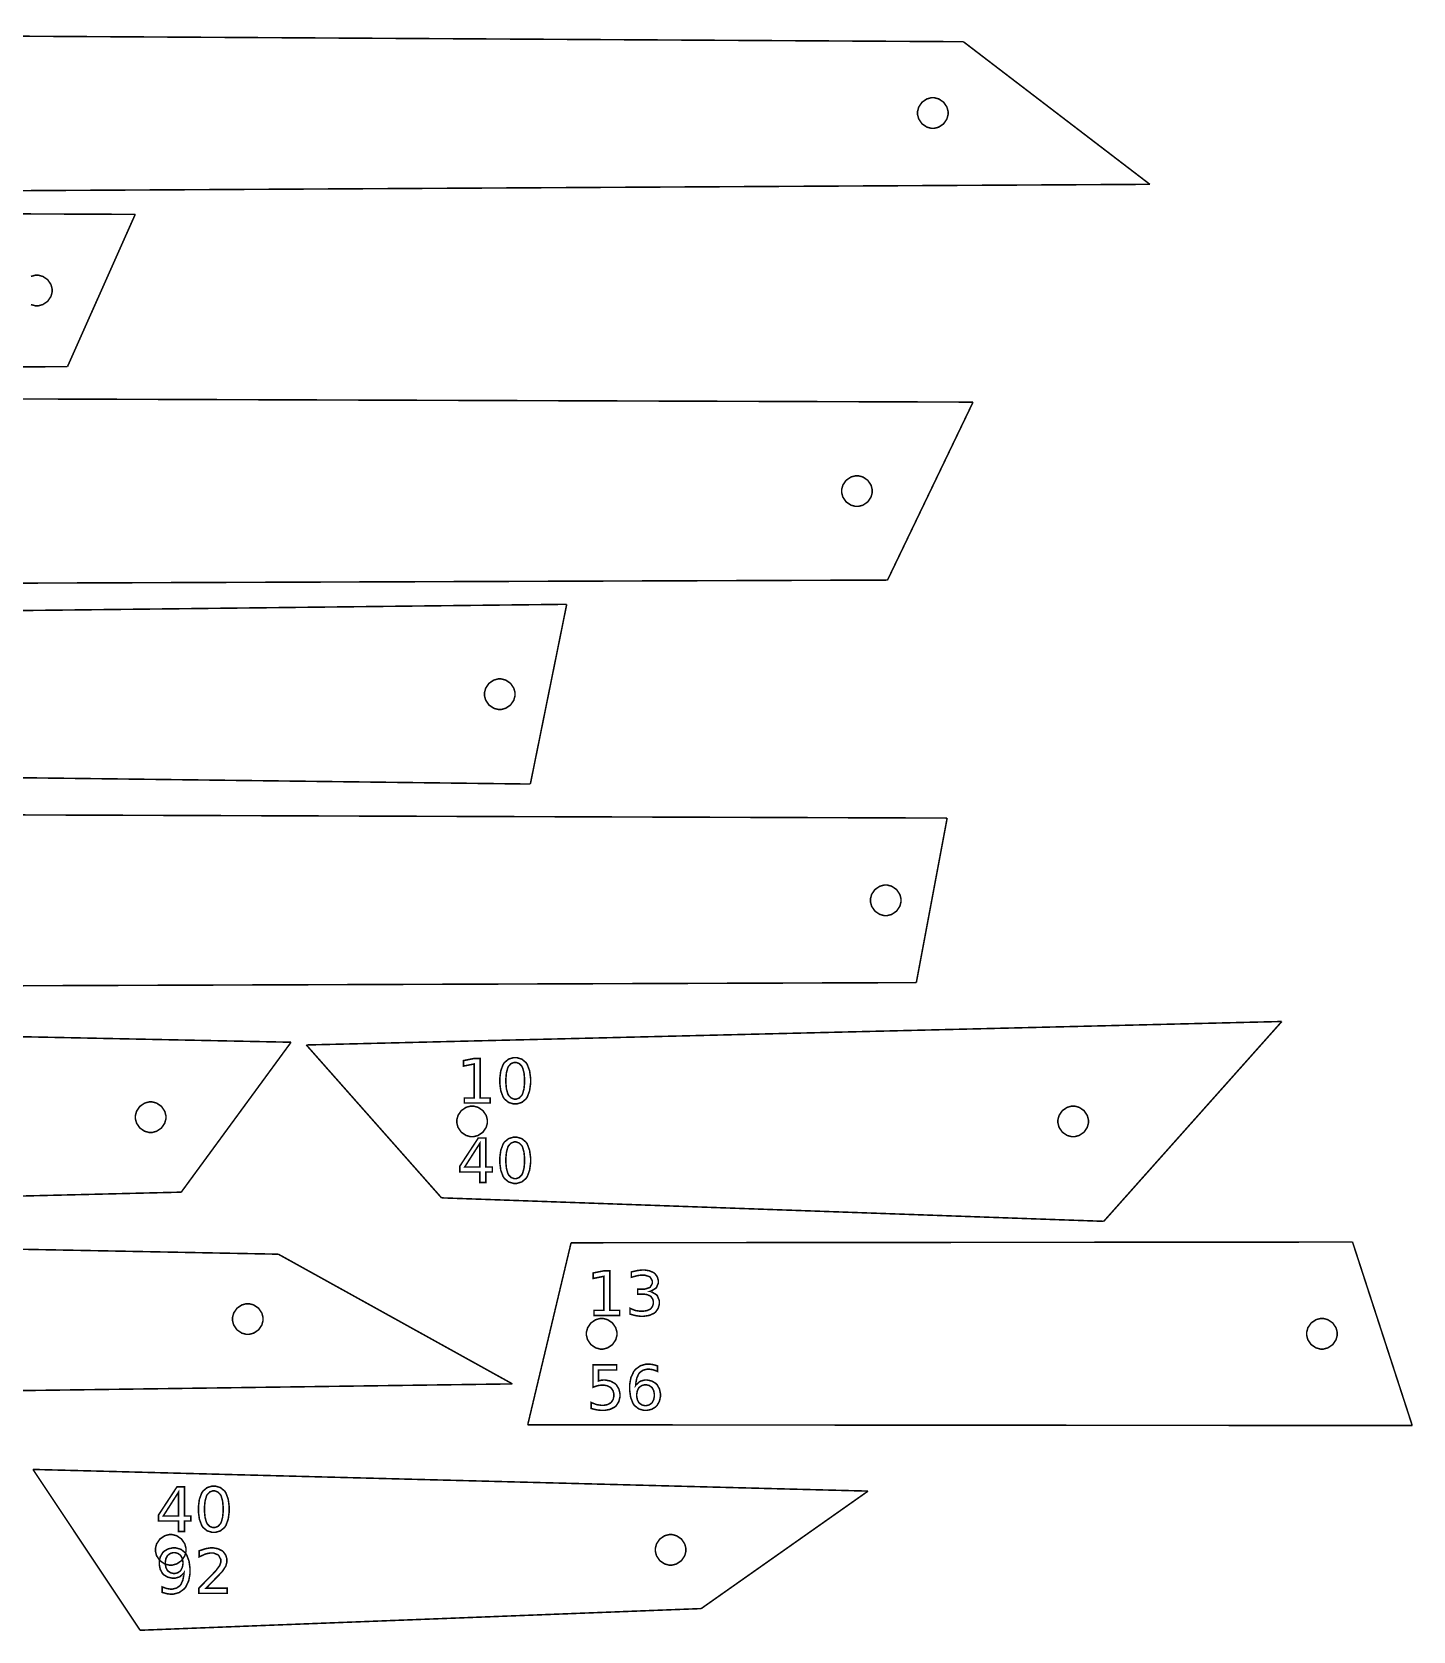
# Model space of a CAD drawing. Extents: x 0 to 51.8, y 1.6 to 26.8.
# Drawn here: x 41.64 to 51.04, y 14.64 to 25.53 of the extents above; entities that cross this region are included whole.
import ezdxf

# ---------------------------------------------------------------- set-up
doc = ezdxf.new("R2010")
doc.units = 0
doc.layers.get('0').update_dxf_attribs({"linetype": 'CONTINUOUS'})

msp = doc.modelspace()

# ---------------------------------------------------------------- linework, layer by layer
at = {"color": 0, "const_width": 0.010417}
for points in [[(37.5144, 25.5282), (47.9794, 25.4671)], [(47.9794, 25.4671), (49.2494, 24.4958)], [(38.3537, 24.4347), (49.2494, 24.4958)], [(32.7944, 24.3306), (42.3382, 24.2912)], [(42.3382, 24.2912), (41.8767, 23.254)], [(41.6278, 23.8686), (41.6582, 23.8768), (41.6683, 23.8768), (41.6783, 23.8768), (41.7089, 23.8686), (41.7419, 23.8463), (41.7643, 23.8132), (41.7725, 23.7828), (41.7725, 23.7726), (41.7725, 23.7726), (41.7725, 23.7625), (41.7643, 23.7321), (41.7419, 23.699), (41.7089, 23.6767), (41.6783, 23.6685), (41.6683, 23.6685), (41.6582, 23.6685), (41.6278, 23.6767)], [(32.3557, 23.2147), (41.8767, 23.254)], [(38.8876, 23.0429), (48.0451, 23.0124)], [(48.0451, 23.0124), (47.4626, 21.8004)], [(38.8429, 21.7699), (47.4626, 21.8004)], [(36.5687, 21.5357), (45.2774, 21.6353)], [(45.2774, 21.6353), (45.0296, 20.411)], [(37.0062, 20.5106), (45.0296, 20.411)], [(40.1518, 20.2056), (47.8688, 20.1793)], [(47.8688, 20.1793), (47.6587, 19.0587)], [(40.1689, 19.0324), (47.6587, 19.0587)], [(36.4924, 18.7938), (43.3996, 18.6525)], [(43.5038, 18.6339), (50.1482, 18.7938)], [(50.1482, 18.7938), (48.9356, 17.4328)], [(43.3996, 18.6525), (42.6517, 17.6314)], [(43.5038, 18.6339), (44.4246, 17.5926)], [(36.8404, 17.4901), (42.6517, 17.6314)], [(44.4246, 17.5926), (48.9356, 17.4328)], [(38.9819, 17.2918), (43.3132, 17.2089)], [(43.3132, 17.2089), (44.9076, 16.3254)], [(45.3072, 17.2867), (45.0118, 16.0468)], [(45.3072, 17.2867), (50.63, 17.2918)], [(50.63, 17.2918), (51.0368, 16.0417)], [(38.8225, 16.2425), (44.9076, 16.3254)], [(45.0118, 16.0468), (51.0368, 16.0417)], [(41.6415, 15.7429), (47.3299, 15.5953)], [(41.6415, 15.7429), (42.3717, 14.6475)], [(47.3299, 15.5953), (46.1935, 14.7951)], [(42.3717, 14.6475), (46.1935, 14.7951)]]:
    msp.add_lwpolyline(points, dxfattribs=at)
for points in [[(47.8753, 24.9814), (47.8753, 24.9714), (47.8671, 24.941), (47.8447, 24.9078), (47.8117, 24.8854), (47.7813, 24.8772), (47.7711, 24.8772), (47.761, 24.8772), (47.7306, 24.8854), (47.6975, 24.9078), (47.6751, 24.941), (47.6669, 24.9714), (47.6669, 24.9814), (47.6669, 24.9915), (47.6751, 25.0221), (47.6975, 25.0551), (47.7306, 25.0775), (47.761, 25.0856), (47.7711, 25.0856), (47.7813, 25.0856), (47.8117, 25.0775), (47.8447, 25.0551), (47.8671, 25.0221), (47.8753, 24.9915), (47.8753, 24.9814)], [(47.3585, 22.4064), (47.3585, 22.3963), (47.3503, 22.3658), (47.3279, 22.3328), (47.2949, 22.3104), (47.2644, 22.3022), (47.2543, 22.3022), (47.2442, 22.3022), (47.2137, 22.3104), (47.1806, 22.3328), (47.1582, 22.3658), (47.1501, 22.3963), (47.1501, 22.4064), (47.1501, 22.4165), (47.1582, 22.4469), (47.1806, 22.48), (47.2137, 22.5024), (47.2442, 22.5106), (47.2543, 22.5106), (47.2644, 22.5106), (47.2949, 22.5024), (47.3279, 22.48), (47.3503, 22.4469), (47.3585, 22.4165), (47.3585, 22.4064)], [(44.9254, 21.0231), (44.9254, 21.0131), (44.9172, 20.9826), (44.8949, 20.9494), (44.8618, 20.9271), (44.8314, 20.9189), (44.8212, 20.9189), (44.8111, 20.9189), (44.7807, 20.9271), (44.7476, 20.9494), (44.7253, 20.9826), (44.7171, 21.0131), (44.7171, 21.0231), (44.7171, 21.0332), (44.7253, 21.0637), (44.7476, 21.0968), (44.7807, 21.1192), (44.8111, 21.1272), (44.8212, 21.1272), (44.8314, 21.1272), (44.8618, 21.1192), (44.8949, 21.0968), (44.9172, 21.0637), (44.9254, 21.0332), (44.9254, 21.0231)], [(47.5546, 19.619), (47.5546, 19.6089), (47.5464, 19.5785), (47.524, 19.5454), (47.491, 19.5231), (47.4606, 19.5149), (47.4504, 19.5149), (47.4403, 19.5149), (47.4099, 19.5231), (47.3768, 19.5454), (47.3544, 19.5785), (47.3462, 19.6089), (47.3462, 19.619), (47.3462, 19.6292), (47.3544, 19.6596), (47.3768, 19.6926), (47.4099, 19.715), (47.4403, 19.7232), (47.4504, 19.7232), (47.4606, 19.7232), (47.491, 19.715), (47.524, 19.6926), (47.5464, 19.6596), (47.5546, 19.6292), (47.5546, 19.619)], [(42.5475, 18.1419), (42.5475, 18.1319), (42.5393, 18.1014), (42.5169, 18.0683), (42.4839, 18.046), (42.4535, 18.0378), (42.4433, 18.0378), (42.4332, 18.0378), (42.4028, 18.046), (42.3697, 18.0683), (42.3474, 18.1014), (42.3392, 18.1319), (42.3392, 18.1419), (42.3392, 18.1521), (42.3474, 18.1825), (42.3697, 18.2157), (42.4028, 18.2381), (42.4332, 18.2461), (42.4433, 18.2461), (42.4535, 18.2461), (42.4839, 18.2381), (42.5169, 18.2157), (42.5393, 18.1825), (42.5475, 18.1521), (42.5475, 18.1419)], [(44.7371, 18.1133), (44.7371, 18.1032), (44.7289, 18.0728), (44.7065, 18.0397), (44.6733, 18.0174), (44.6429, 18.0092), (44.6329, 18.0092), (44.6228, 18.0092), (44.5922, 18.0174), (44.5592, 18.0397), (44.5368, 18.0728), (44.5288, 18.1032), (44.5288, 18.1133), (44.5288, 18.1235), (44.5368, 18.1539), (44.5592, 18.1869), (44.5922, 18.2093), (44.6228, 18.2175), (44.6329, 18.2175), (44.6429, 18.2175), (44.6733, 18.2093), (44.7065, 18.1869), (44.7289, 18.1539), (44.7371, 18.1235), (44.7371, 18.1133)], [(48.8314, 18.1133), (48.8314, 18.1032), (48.8232, 18.0728), (48.8008, 18.0397), (48.7676, 18.0174), (48.7372, 18.0092), (48.7272, 18.0092), (48.7171, 18.0092), (48.6865, 18.0174), (48.6535, 18.0397), (48.6311, 18.0728), (48.6231, 18.1032), (48.6231, 18.1133), (48.6231, 18.1235), (48.6311, 18.1539), (48.6535, 18.1869), (48.6865, 18.2093), (48.7171, 18.2175), (48.7272, 18.2175), (48.7372, 18.2175), (48.7676, 18.2093), (48.8008, 18.1869), (48.8232, 18.1539), (48.8314, 18.1235), (48.8314, 18.1133)], [(43.209, 16.7672), (43.209, 16.7571), (43.2008, 16.7267), (43.1785, 16.6936), (43.1454, 16.6712), (43.115, 16.6631), (43.1049, 16.6631), (43.0947, 16.6631), (43.0643, 16.6712), (43.0313, 16.6936), (43.0089, 16.7267), (43.0007, 16.7571), (43.0007, 16.7672), (43.0007, 16.7774), (43.0089, 16.8078), (43.0313, 16.8408), (43.0643, 16.8632), (43.0947, 16.8714), (43.1049, 16.8714), (43.115, 16.8714), (43.1454, 16.8632), (43.1785, 16.8408), (43.2008, 16.8078), (43.209, 16.7774), (43.209, 16.7672)], [(45.6197, 16.6668), (45.6197, 16.6567), (45.6115, 16.6262), (45.5892, 16.5932), (45.5561, 16.5708), (45.5257, 16.5626), (45.5156, 16.5626), (45.5054, 16.5626), (45.475, 16.5708), (45.4419, 16.5932), (45.4196, 16.6262), (45.4114, 16.6567), (45.4114, 16.6668), (45.4114, 16.6769), (45.4196, 16.7074), (45.4419, 16.7404), (45.475, 16.7628), (45.5054, 16.771), (45.5156, 16.771), (45.5257, 16.771), (45.5561, 16.7628), (45.5892, 16.7404), (45.6115, 16.7074), (45.6197, 16.6769), (45.6197, 16.6668)], [(50.5258, 16.6668), (50.5258, 16.6567), (50.5176, 16.6262), (50.4953, 16.5932), (50.4622, 16.5708), (50.4318, 16.5626), (50.4217, 16.5626), (50.4115, 16.5626), (50.3811, 16.5708), (50.3481, 16.5932), (50.3257, 16.6262), (50.3175, 16.6567), (50.3175, 16.6668), (50.3175, 16.6769), (50.3257, 16.7074), (50.3481, 16.7404), (50.3811, 16.7628), (50.4115, 16.771), (50.4217, 16.771), (50.4318, 16.771), (50.4622, 16.7628), (50.4953, 16.7404), (50.5176, 16.7074), (50.5258, 16.6769), (50.5258, 16.6668)], [(42.6842, 15.1951), (42.6842, 15.1851), (42.676, 15.1547), (42.6536, 15.1215), (42.6206, 15.0992), (42.59, 15.091), (42.58, 15.091), (42.5699, 15.091), (42.5394, 15.0992), (42.5062, 15.1215), (42.4839, 15.1547), (42.4758, 15.1851), (42.4758, 15.1951), (42.4758, 15.2054), (42.4839, 15.2358), (42.5062, 15.2689), (42.5394, 15.2912), (42.5699, 15.2993), (42.58, 15.2993), (42.59, 15.2993), (42.6206, 15.2912), (42.6536, 15.2689), (42.676, 15.2358), (42.6842, 15.2054), (42.6842, 15.1951)], [(46.0893, 15.1951), (46.0893, 15.1851), (46.0811, 15.1547), (46.0588, 15.1215), (46.0256, 15.0992), (45.9951, 15.091), (45.9851, 15.091), (45.975, 15.091), (45.9444, 15.0992), (45.9114, 15.1215), (45.889, 15.1547), (45.881, 15.1851), (45.881, 15.1951), (45.881, 15.2054), (45.889, 15.2358), (45.9114, 15.2689), (45.9444, 15.2912), (45.975, 15.2993), (45.9851, 15.2993), (45.9951, 15.2993), (46.0256, 15.2912), (46.0588, 15.2689), (46.0811, 15.2358), (46.0893, 15.2054), (46.0893, 15.1951)]]:
    msp.add_lwpolyline(points, close=True, dxfattribs=at)
at = {"color": 1, "const_width": 0.010417}
for points in [[(44.5804, 18.2728), (44.6476, 18.2728), (44.6476, 18.5046), (44.5744, 18.49), (44.5744, 18.5274), (44.6472, 18.5421), (44.6882, 18.5421), (44.6882, 18.2728), (44.7553, 18.2728), (44.7553, 18.2383), (44.5804, 18.2383), (44.5804, 18.2728)], [(44.9264, 18.5475), (44.9376, 18.5475), (44.9715, 18.5375), (45, 18.5139), (45.0044, 18.5072), (45.0089, 18.5004), (45.0246, 18.4576), (45.0314, 18.4068), (45.0314, 18.3897), (45.0314, 18.3729), (45.0246, 18.3222), (45.0089, 18.2796), (45.0044, 18.2728), (45, 18.2661), (44.9715, 18.2425), (44.9376, 18.2324), (44.9264, 18.2324), (44.9151, 18.2324), (44.8814, 18.2425), (44.8529, 18.2661), (44.8485, 18.2728), (44.844, 18.2796), (44.8282, 18.3222), (44.8215, 18.3729), (44.8215, 18.3897), (44.8215, 18.4068), (44.8282, 18.4576), (44.844, 18.5004), (44.8485, 18.5072), (44.8529, 18.5139), (44.8814, 18.5375), (44.9151, 18.5475), (44.9264, 18.5475)], [(44.9264, 18.515), (44.9194, 18.515), (44.8986, 18.5072), (44.8812, 18.4889), (44.8786, 18.4837), (44.876, 18.4785), (44.8667, 18.4446), (44.8628, 18.4035), (44.8628, 18.3897), (44.8628, 18.3761), (44.8667, 18.3353), (44.876, 18.3014), (44.8786, 18.2962), (44.8812, 18.291), (44.8986, 18.2728), (44.9194, 18.265), (44.9264, 18.265), (44.9333, 18.265), (44.9543, 18.2728), (44.9717, 18.291), (44.9743, 18.2962), (44.9769, 18.3014), (44.9864, 18.3353), (44.9904, 18.3761), (44.9904, 18.3897), (44.9904, 18.4035), (44.9864, 18.4446), (44.9769, 18.4785), (44.9743, 18.4837), (44.9717, 18.4889), (44.9543, 18.5072), (44.9333, 18.515), (44.9264, 18.515)], [(44.6754, 18.0007), (44.7271, 18.0007), (44.7271, 17.8028), (44.7704, 17.8028), (44.7704, 17.7685), (44.7271, 17.7685), (44.7271, 17.6968), (44.6862, 17.6968), (44.6862, 17.7685), (44.5492, 17.7685), (44.5492, 17.8082), (44.6754, 18.0007)], [(44.6862, 17.9649), (44.5825, 17.8028), (44.6862, 17.8028), (44.6862, 17.9649)], [(44.9264, 18.0061), (44.9376, 18.0061), (44.9715, 17.996), (45, 17.9725), (45.0044, 17.9657), (45.0089, 17.959), (45.0246, 17.9161), (45.0314, 17.8653), (45.0314, 17.8483), (45.0314, 17.8314), (45.0246, 17.7807), (45.0089, 17.7381), (45.0044, 17.7314), (45, 17.7246), (44.9715, 17.7011), (44.9376, 17.691), (44.9264, 17.691), (44.9151, 17.691), (44.8814, 17.7011), (44.8529, 17.7246), (44.8485, 17.7314), (44.844, 17.7381), (44.8282, 17.7807), (44.8215, 17.8314), (44.8215, 17.8483), (44.8215, 17.8653), (44.8282, 17.9161), (44.844, 17.959), (44.8485, 17.9657), (44.8529, 17.9725), (44.8814, 17.996), (44.9151, 18.0061), (44.9264, 18.0061)], [(44.9264, 17.9735), (44.9194, 17.9735), (44.8986, 17.9657), (44.8812, 17.9475), (44.8786, 17.9422), (44.876, 17.9371), (44.8667, 17.9032), (44.8628, 17.8621), (44.8628, 17.8483), (44.8628, 17.8347), (44.8667, 17.7938), (44.876, 17.76), (44.8786, 17.7547), (44.8812, 17.7496), (44.8986, 17.7314), (44.9194, 17.7235), (44.9264, 17.7235), (44.9333, 17.7235), (44.9543, 17.7314), (44.9717, 17.7496), (44.9743, 17.7547), (44.9769, 17.76), (44.9864, 17.7938), (44.9904, 17.8347), (44.9904, 17.8483), (44.9904, 17.8621), (44.9864, 17.9032), (44.9769, 17.9371), (44.9743, 17.9422), (44.9717, 17.9475), (44.9543, 17.9657), (44.9333, 17.9735), (44.9264, 17.9735)], [(45.4631, 16.8262), (45.5303, 16.8262), (45.5303, 17.0581), (45.4572, 17.0435), (45.4572, 17.0808), (45.5299, 17.0956), (45.571, 17.0956), (45.571, 16.8262), (45.6379, 16.8262), (45.6379, 16.7918), (45.4631, 16.7918), (45.4631, 16.8262)], [(45.8457, 16.9556), (45.8507, 16.9546), (45.889, 16.9328), (45.8918, 16.9293), (45.8946, 16.9261), (45.9085, 16.8917), (45.9085, 16.8801), (45.9085, 16.8701), (45.9007, 16.8403), (45.8826, 16.8146), (45.8775, 16.8104), (45.8722, 16.8064), (45.84, 16.7921), (45.8021, 16.786), (45.7896, 16.786), (45.7797, 16.786), (45.7536, 16.7892), (45.7503, 16.7899), (45.7469, 16.7904), (45.7119, 16.7997), (45.7083, 16.8008), (45.7083, 16.8406), (45.7112, 16.839), (45.7425, 16.8262), (45.746, 16.8254), (45.7493, 16.8246), (45.7786, 16.8204), (45.7885, 16.8204), (45.7969, 16.8204), (45.8224, 16.8242), (45.8439, 16.8331), (45.8472, 16.8356), (45.8507, 16.8382), (45.8624, 16.8544), (45.8675, 16.8738), (45.8675, 16.8801), (45.8675, 16.8861), (45.8628, 16.904), (45.8517, 16.9194), (45.8486, 16.9219), (45.8454, 16.9246), (45.8261, 16.9333), (45.8038, 16.9372), (45.7963, 16.9372), (45.761, 16.9372), (45.761, 16.971), (45.7981, 16.971), (45.8096, 16.971), (45.8415, 16.9811), (45.8443, 16.9832), (45.8469, 16.9853), (45.8606, 17.0099), (45.8606, 17.0181), (45.8606, 17.0271), (45.8465, 17.0518), (45.8438, 17.0539), (45.841, 17.0561), (45.8075, 17.0665), (45.7963, 17.0665), (45.7872, 17.0665), (45.7632, 17.0635), (45.76, 17.0628), (45.7568, 17.0622), (45.7214, 17.0526), (45.7175, 17.0514), (45.7175, 17.0881), (45.7214, 17.089), (45.7579, 17.0972), (45.7614, 17.0978), (45.7647, 17.0983), (45.7911, 17.101), (45.8, 17.101), (45.8104, 17.101), (45.8418, 17.0957), (45.8694, 17.0833), (45.874, 17.0797), (45.8785, 17.0762), (45.8944, 17.0547), (45.9012, 17.0304), (45.9012, 17.0222), (45.9012, 17.0117), (45.8892, 16.9826), (45.8868, 16.9797), (45.8844, 16.9768), (45.8501, 16.9568), (45.8457, 16.9556)], [(45.4564, 16.4549), (45.6178, 16.4549), (45.6178, 16.4201), (45.494, 16.4201), (45.494, 16.3457), (45.4956, 16.3463), (45.5104, 16.35), (45.5119, 16.3501), (45.5133, 16.3504), (45.5257, 16.3517), (45.5299, 16.3517), (45.5412, 16.3517), (45.5754, 16.3447), (45.6054, 16.3283), (45.6104, 16.3238), (45.6153, 16.3192), (45.6326, 16.291), (45.6401, 16.2592), (45.6401, 16.2485), (45.6401, 16.2376), (45.6325, 16.2049), (45.6146, 16.1768), (45.6096, 16.1722), (45.6044, 16.1678), (45.5728, 16.1519), (45.5358, 16.1451), (45.5236, 16.1451), (45.5139, 16.1451), (45.4878, 16.1478), (45.4846, 16.1483), (45.4812, 16.1489), (45.4471, 16.1571), (45.4435, 16.1582), (45.4435, 16.1994), (45.4465, 16.1978), (45.4782, 16.1853), (45.4815, 16.1844), (45.4847, 16.1836), (45.5132, 16.1796), (45.5228, 16.1796), (45.5306, 16.1796), (45.5542, 16.1843), (45.5749, 16.195), (45.5783, 16.1981), (45.5817, 16.2012), (45.5938, 16.22), (45.5989, 16.2414), (45.5989, 16.2485), (45.5989, 16.2556), (45.5938, 16.2768), (45.5817, 16.2956), (45.5783, 16.2986), (45.5749, 16.3017), (45.5542, 16.3125), (45.5306, 16.3172), (45.5228, 16.3172), (45.5144, 16.3172), (45.4925, 16.3142), (45.4897, 16.3135), (45.4871, 16.3129), (45.4592, 16.3036), (45.4564, 16.3022), (45.4564, 16.4549)], [(45.8958, 16.4481), (45.8958, 16.4106), (45.8933, 16.4118), (45.8671, 16.4211), (45.8644, 16.4218), (45.8618, 16.4225), (45.8406, 16.4257), (45.8333, 16.4257), (45.8244, 16.4257), (45.7974, 16.4189), (45.7747, 16.4028), (45.7711, 16.3982), (45.7675, 16.3936), (45.7543, 16.3637), (45.7472, 16.3246), (45.7468, 16.3153), (45.7487, 16.3182), (45.7737, 16.3407), (45.7768, 16.3422), (45.7797, 16.3438), (45.8075, 16.3517), (45.8167, 16.3517), (45.8269, 16.3517), (45.8576, 16.3447), (45.8844, 16.3286), (45.8889, 16.3239), (45.8933, 16.3193), (45.909, 16.2911), (45.9157, 16.2592), (45.9157, 16.2485), (45.9157, 16.2379), (45.9086, 16.2062), (45.8925, 16.1781), (45.8879, 16.1733), (45.8832, 16.1686), (45.8557, 16.1522), (45.8246, 16.1451), (45.8143, 16.1451), (45.8026, 16.1451), (45.7678, 16.1553), (45.7382, 16.1788), (45.7336, 16.1856), (45.7289, 16.1922), (45.7126, 16.2349), (45.7058, 16.2856), (45.7058, 16.3025), (45.7058, 16.3187), (45.7143, 16.3672), (45.7342, 16.4101), (45.7399, 16.4172), (45.7456, 16.4244), (45.7799, 16.4494), (45.8187, 16.4603), (45.8317, 16.4603), (45.8394, 16.4603), (45.8603, 16.4578), (45.8629, 16.4572), (45.8656, 16.4567), (45.8931, 16.4492), (45.8958, 16.4481)], [(45.8143, 16.3192), (45.8081, 16.3192), (45.7893, 16.3144), (45.7729, 16.3035), (45.7703, 16.3003), (45.7675, 16.2971), (45.7582, 16.2779), (45.7542, 16.2558), (45.7542, 16.2485), (45.7542, 16.2411), (45.7582, 16.219), (45.7675, 16.1997), (45.7703, 16.1965), (45.7729, 16.1935), (45.7893, 16.1824), (45.8081, 16.1776), (45.8143, 16.1776), (45.8204, 16.1776), (45.8389, 16.1824), (45.8551, 16.1935), (45.8579, 16.1965), (45.8606, 16.1997), (45.8701, 16.219), (45.8742, 16.2411), (45.8742, 16.2485), (45.8742, 16.2558), (45.8701, 16.2779), (45.8606, 16.2971), (45.8579, 16.3003), (45.8551, 16.3035), (45.8389, 16.3144), (45.8204, 16.3192), (45.8143, 16.3192)], [(42.6225, 15.624), (42.6742, 15.624), (42.6742, 15.4261), (42.7175, 15.4261), (42.7175, 15.3918), (42.6742, 15.3918), (42.6742, 15.3201), (42.6333, 15.3201), (42.6333, 15.3918), (42.4963, 15.3918), (42.4963, 15.4315), (42.6225, 15.624)], [(42.6333, 15.5882), (42.5296, 15.4261), (42.6333, 15.4261), (42.6333, 15.5882)], [(42.8735, 15.6294), (42.8847, 15.6294), (42.9186, 15.6193), (42.9471, 15.5958), (42.9517, 15.589), (42.9561, 15.5824), (42.9717, 15.5396), (42.9785, 15.4886), (42.9785, 15.4717), (42.9785, 15.4549), (42.9717, 15.4042), (42.9561, 15.3614), (42.9517, 15.3547), (42.9471, 15.3479), (42.9186, 15.3244), (42.8847, 15.3143), (42.8735, 15.3143), (42.8622, 15.3143), (42.8285, 15.3244), (42.8, 15.3479), (42.7956, 15.3547), (42.7911, 15.3614), (42.7753, 15.4042), (42.7686, 15.4549), (42.7686, 15.4717), (42.7686, 15.4886), (42.7753, 15.5396), (42.7911, 15.5824), (42.7956, 15.589), (42.8, 15.5958), (42.8285, 15.6193), (42.8622, 15.6294), (42.8735, 15.6294)], [(42.8735, 15.5969), (42.8665, 15.5969), (42.8457, 15.589), (42.8283, 15.5708), (42.8257, 15.5657), (42.8231, 15.5604), (42.8138, 15.5265), (42.8099, 15.4854), (42.8099, 15.4717), (42.8099, 15.4581), (42.8138, 15.4172), (42.8231, 15.3833), (42.8257, 15.3782), (42.8283, 15.3729), (42.8457, 15.3547), (42.8665, 15.3469), (42.8735, 15.3469), (42.8804, 15.3469), (42.9015, 15.3547), (42.9187, 15.3729), (42.9214, 15.3782), (42.9242, 15.3833), (42.9335, 15.4172), (42.9375, 15.4581), (42.9375, 15.4717), (42.9375, 15.4854), (42.9335, 15.5265), (42.9242, 15.5604), (42.9214, 15.5657), (42.9187, 15.5708), (42.9015, 15.589), (42.8804, 15.5969), (42.8735, 15.5969)], [(42.5215, 14.9056), (42.5215, 14.9432), (42.5242, 14.9419), (42.5501, 14.9325), (42.5528, 14.9318), (42.5554, 14.9313), (42.5769, 14.9279), (42.584, 14.9279), (42.5931, 14.9279), (42.6199, 14.9347), (42.6426, 14.9507), (42.6461, 14.9553), (42.6497, 14.9599), (42.6629, 14.9897), (42.6701, 15.0292), (42.6707, 15.0385), (42.6687, 15.0356), (42.6438, 15.0132), (42.6407, 15.0115), (42.6376, 15.01), (42.61, 15.0022), (42.6008, 15.0022), (42.5906, 15.0022), (42.56, 15.009), (42.5331, 15.0251), (42.5285, 15.0297), (42.524, 15.0343), (42.5086, 15.0624), (42.5021, 15.0946), (42.5021, 15.1053), (42.5021, 15.1158), (42.5089, 15.1474), (42.525, 15.1754), (42.5296, 15.1801), (42.5342, 15.1849), (42.5619, 15.2014), (42.5931, 15.2086), (42.6035, 15.2086), (42.615, 15.2086), (42.6499, 15.1985), (42.6793, 15.1749), (42.6839, 15.1682), (42.6885, 15.1615), (42.7047, 15.1186), (42.7117, 15.0678), (42.7117, 15.0508), (42.7117, 15.0347), (42.7032, 14.9864), (42.6833, 14.9433), (42.6776, 14.9363), (42.6719, 14.929), (42.6376, 14.9042), (42.5988, 14.8935), (42.5858, 14.8935), (42.5781, 14.8935), (42.5572, 14.896), (42.5546, 14.8965), (42.5519, 14.8971), (42.5244, 14.9046), (42.5215, 14.9056)], [(42.6035, 15.0344), (42.6096, 15.0344), (42.6281, 15.0392), (42.6443, 15.0503), (42.6471, 15.0533), (42.6497, 15.0565), (42.6592, 15.0758), (42.6633, 15.0979), (42.6633, 15.1053), (42.6633, 15.1126), (42.6592, 15.1346), (42.6497, 15.1537), (42.6471, 15.1569), (42.6443, 15.1601), (42.6281, 15.1712), (42.6096, 15.176), (42.6035, 15.176), (42.5972, 15.176), (42.5785, 15.1712), (42.5621, 15.1601), (42.5593, 15.1569), (42.5567, 15.1537), (42.5472, 15.1346), (42.5433, 15.1126), (42.5433, 15.1053), (42.5433, 15.0979), (42.5472, 15.0758), (42.5567, 15.0565), (42.5593, 15.0533), (42.5621, 15.0503), (42.5785, 15.0392), (42.5972, 15.0344), (42.6035, 15.0344)], [(42.821, 14.9337), (42.9644, 14.9337), (42.9644, 14.8993), (42.7717, 14.8993), (42.7717, 14.9337), (42.7756, 14.9379), (42.7992, 14.9622), (42.8286, 14.9921), (42.8353, 14.9989), (42.8421, 15.0057), (42.8682, 15.0325), (42.8843, 15.0494), (42.8861, 15.0514), (42.8893, 15.0551), (42.9124, 15.0864), (42.9136, 15.089), (42.915, 15.0915), (42.9217, 15.1122), (42.9217, 15.1192), (42.9217, 15.129), (42.9074, 15.1561), (42.9046, 15.1586), (42.9017, 15.1612), (42.8706, 15.174), (42.8603, 15.174), (42.85, 15.174), (42.8231, 15.1685), (42.8194, 15.1674), (42.8158, 15.1662), (42.7778, 15.1492), (42.7736, 15.1469), (42.7736, 15.1883), (42.7778, 15.19), (42.8163, 15.2025), (42.8199, 15.2033), (42.8235, 15.2042), (42.8506, 15.2086), (42.8596, 15.2086), (42.8701, 15.2086), (42.9018, 15.2026), (42.93, 15.1889), (42.9347, 15.1849), (42.9393, 15.181), (42.9558, 15.1575), (42.9629, 15.1308), (42.9629, 15.1219), (42.9629, 15.1131), (42.9569, 15.0892), (42.9557, 15.0864), (42.9546, 15.0836), (42.9333, 15.0507), (42.9303, 15.0469), (42.9294, 15.0458), (42.9196, 15.0354), (42.9024, 15.0175), (42.8978, 15.0128), (42.8932, 15.0082), (42.865, 14.9789), (42.8292, 14.9422), (42.821, 14.9337)]]:
    msp.add_lwpolyline(points, close=True, dxfattribs=at)

doc.saveas('drawing.dxf')
